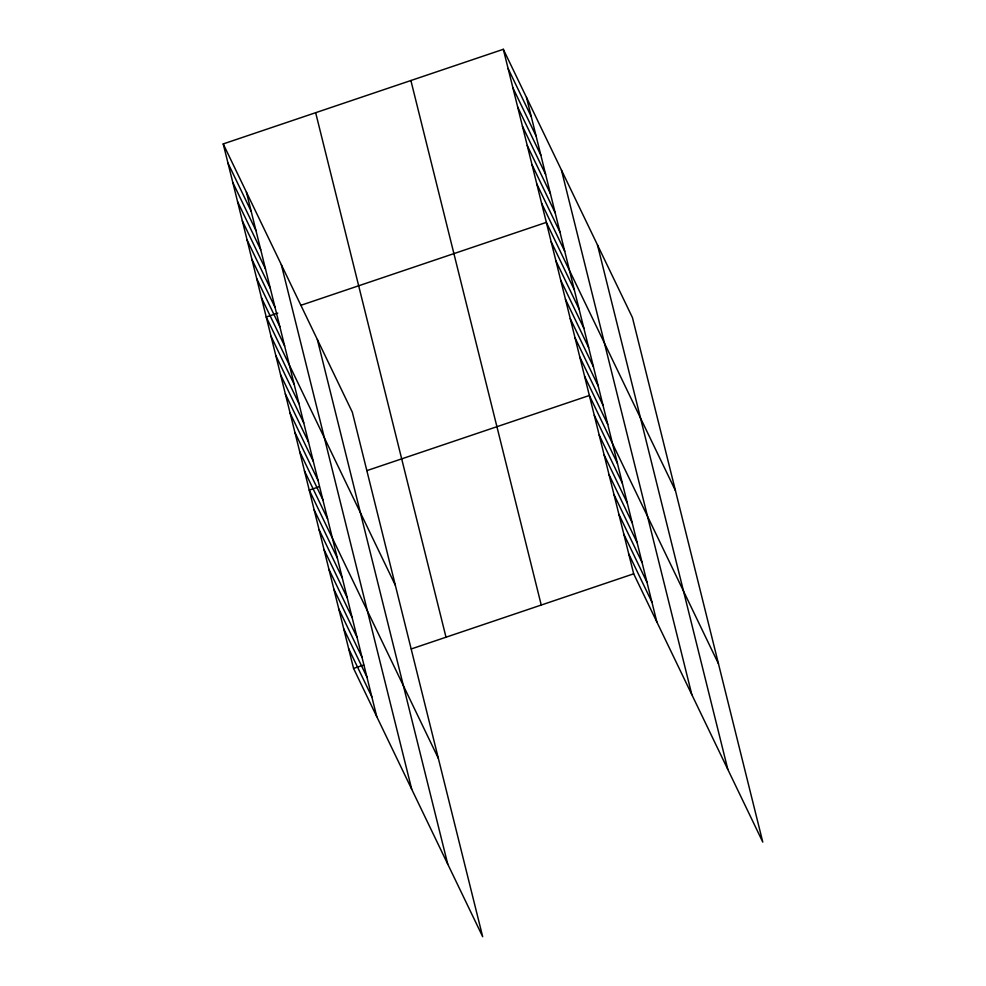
<?xml version="1.0" encoding="UTF-8"?>
<svg xmlns="http://www.w3.org/2000/svg" width="986" height="986" viewBox="0 0 986 986"><rect width="100%" height="100%" fill="white"/><g stroke="black" fill="none" stroke-linecap="round" stroke-linejoin="round"><path stroke-width="1.48" d="M223.218 143.919L352.322 412.185L482.672 936.7L353.567 668.434L223.218 143.919L503.328 49.3L632.433 317.566L762.782 842.081L633.678 573.815L503.328 49.3M277.781 313.104L266.232 317.011L395.337 585.277M300.89 305.303L546.343 222.392L675.447 490.658M319.353 486.677L309.247 490.104L438.351 758.37M367.014 470.581L589.357 395.485L718.461 663.751M353.567 668.434L363.674 665.02M411.335 648.924L633.678 573.815M508.11 68.527L531.281 116.681M512.88 87.766L536.051 135.92M517.662 106.993L540.833 155.147M522.444 126.233L545.615 174.374M527.227 145.46L550.398 193.613M532.009 164.699L555.18 212.84M536.778 183.926L559.949 232.08M541.56 203.153L564.731 251.307M551.125 241.619L574.296 289.773M555.907 260.859L579.078 309M560.677 280.086L583.86 328.239M565.459 299.313L588.63 347.466M570.241 318.552L593.412 366.706M575.023 337.779L598.194 385.933M579.805 357.018L602.976 405.16M584.575 376.245L607.758 424.399M594.287 415.291L617.458 463.445M599.205 435.109L622.376 483.263M604.135 454.928L627.306 503.07M609.052 474.734L632.236 522.888M613.982 494.553L637.153 542.707M618.9 514.372L642.083 562.525M623.83 534.19L647.001 582.332M628.76 553.996L651.931 602.15M227.988 163.146L251.171 211.3M232.77 182.385L255.941 230.539M237.552 201.612L260.723 249.766M242.334 220.852L265.505 268.993M247.116 240.079L270.287 288.232M251.886 259.306L275.069 307.459M256.668 278.545L279.839 326.699M261.45 297.772L284.621 345.926M271.014 336.238L294.185 384.392M275.784 355.478L298.968 403.619M280.566 374.705L303.737 422.858M285.348 393.932L308.519 442.085M290.13 413.171L313.301 461.325M294.913 432.398L318.084 480.552M299.682 451.637L322.866 499.779M304.464 470.864L327.635 519.018M314.177 509.91L337.348 558.064M319.094 529.728L342.265 577.882M324.024 549.547L347.195 597.689M328.942 569.353L352.113 617.507M333.872 589.172L357.043 637.326M338.79 608.991L361.961 657.132M343.72 628.797L366.891 676.951M348.637 648.615L371.821 696.769M597.479 244.935L727.828 769.437M561.453 170.085L691.815 694.6M526.499 97.454L656.849 621.969M410.891 80.519L541.24 605.034M315.656 112.7L446.005 637.202M317.356 339.541L447.718 864.056M281.343 264.704L411.704 789.219M246.389 192.073L376.738 716.588"/></g></svg>
